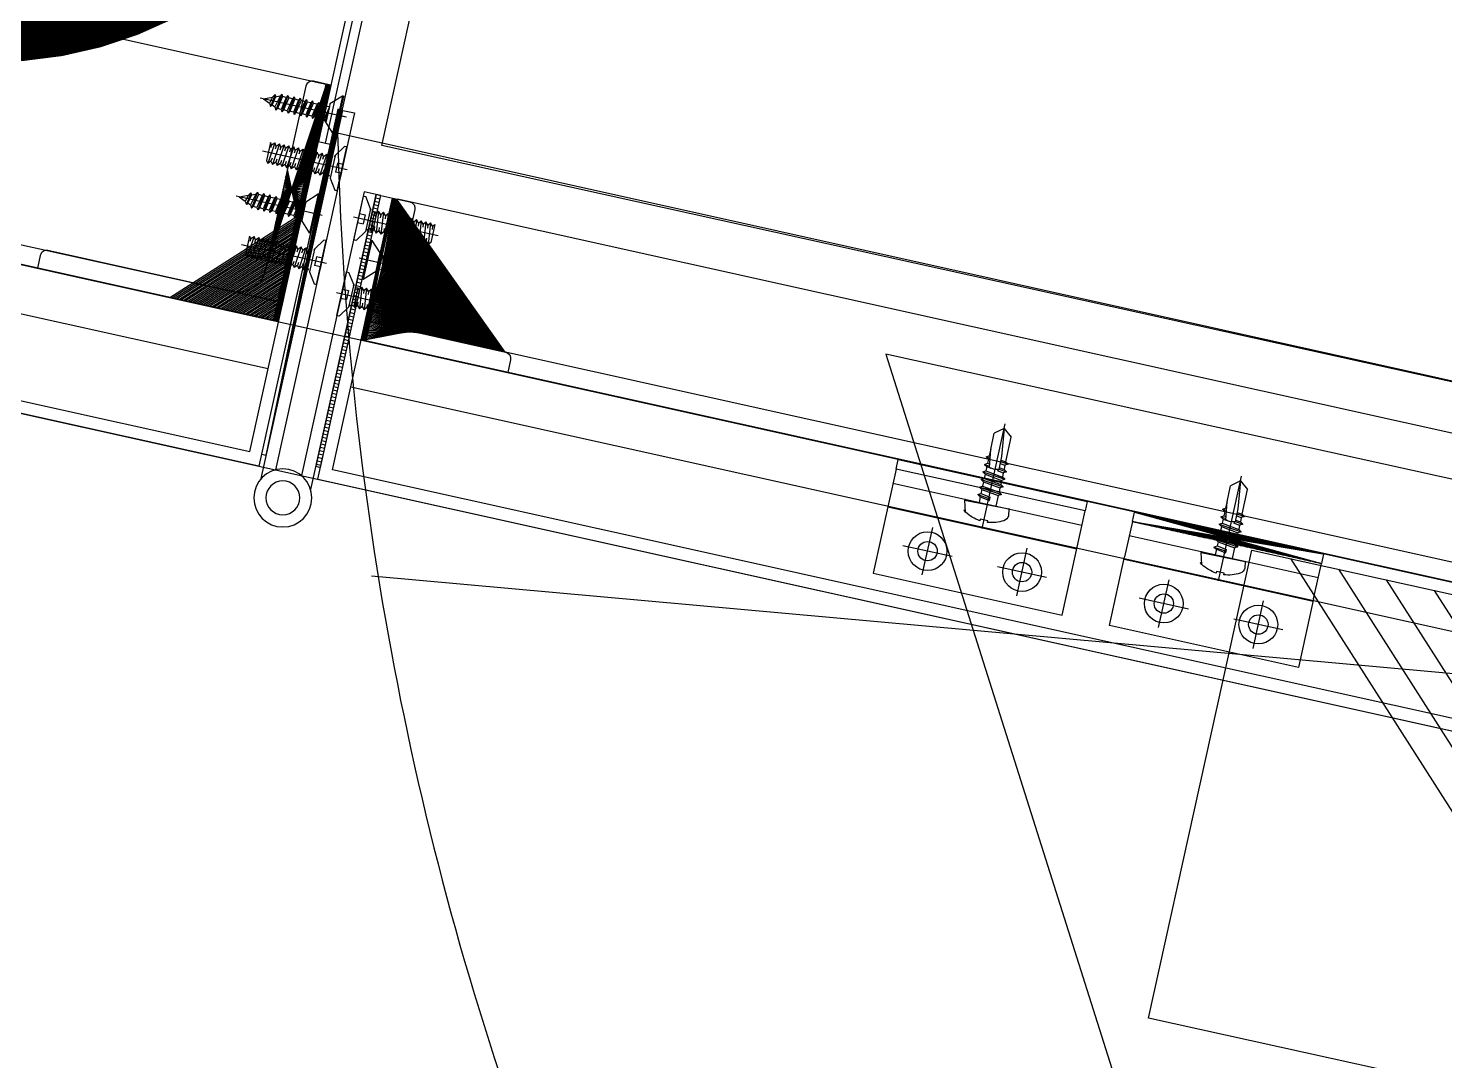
# Model space of a CAD drawing. Header units: inches. Extents: x 0 to 1813292486, y 0 to 3473589894.
# Drawn here: x 600481677.5 to 600481970.1, y 3473213146.9 to 3473213360.1 of the extents above; entities that cross this region are included whole.
import ezdxf
from ezdxf.enums import TextEntityAlignment as Align

# ---------------------------------------------------------------- set-up
doc = ezdxf.new("R2010")
doc.units = ezdxf.units.IN
doc.header["$LTSCALE"] = 1000
doc.header["$MEASUREMENT"] = 0
for name, pattern in [('AX-MALL-WALL-P02-QT$0$CENTER', [2, 1.25, -0.25, 0.25, -0.25]), ('AX-MALL-WALL-P02-QT$0$DASHED', [0.75, 0.5, -0.25]), ('AX-MALL-WALL-P02-QT$0$HIDDEN', [0.375, 0.25, -0.125]), ('AX-MALL-WALL-P02-QT$0$HIDDENX2', [0.75, 0.5, -0.25])]:
    doc.linetypes.add(name, pattern=pattern)
for name, color, linetype in [('A-Anno-Note', 241, 'Continuous'), ('AX-MALL-P02-200$0$A-Anno-Note', 241, 'Continuous'), ('AX-MALL-WALL-P02$0$A-Anno-Note', 241, 'Continuous'), ('AX-MALL-WALL-P02-QT$0$@F08_Hardware', 13, 'Continuous'), ('AX-MALL-WALL-P02-QT$0$A-Anno-Note', 241, 'Continuous'), ('AX-MALL-WALL-P02-QT$0$A-Detl-Fine', 152, 'Continuous'), ('AX-MALL-WALL-P02-QT$0$A-Detl-Patt', 8, 'Continuous'), ('AX-MALL-WALL-P02-QT$0$A-Detl-Thin', 131, 'Continuous'), ('AX-MALL-WALL-P02-QT$0$AX-14#-WALL-XT-100$0$A-Detl-Fine', 152, 'Continuous'), ('AX-MALL-WALL-P02-QT$0$C18', 4, 'AX-MALL-WALL-P02-QT$0$CENTER'), ('AX-MALL-WALL-P02-QT$0$DASH', 8, 'AX-MALL-WALL-P02-QT$0$DASHED'), ('AX-MALL-WALL-P02-QT$0$F23_Wall', 2, 'Continuous'), ('AX-MALL-WALL-P02-QT$0$GC', 2, 'Continuous'), ('AX-MALL-WALL-P02-QT$0$L18', 6, 'Continuous'), ('AX-MALL-WALL-P02-QT$0$M-Thin', 131, 'Continuous'), ('AX-MALL-WALL-P02-QT$0$PJ', 96, 'Continuous'), ('AX-MALL-WALL-P02-QT$0$STSF', 2, 'Continuous'), ('AX-MALL-WALL-P02-QT$0$tc', 4, 'Continuous'), ('AX-MALL-WALL-P02-QT$0$WZ', 2, 'Continuous'), ('AX-MALL-WALL-P02-QT$0$XC', 3, 'Continuous'), ('AX-MALL-WALL-P02-QT$0$XX', 6, 'AX-MALL-WALL-P02-QT$0$HIDDEN'), ('AX-MALL-WALL-P02-QT$0$zx', 1, 'AX-MALL-WALL-P02-QT$0$CENTER'), ('AX-MALL-WALL-P02-QT$0$尺寸标注', 8, 'Continuous'), ('PX-MALL-P02-LG$0$P-Exsh', 31, 'Continuous'), ('PX-MALL-P02-LG$0$P-Hydt-Boxx', 221, 'Continuous'), ('PX-MALL-P02-LG$0$P-Hydt-Pipe', 221, 'Continuous'), ('PX-MALL-P02-LG$0$P-Pipe-Risr', 7, 'Continuous'), ('PX-MALL-P02-LG$0$P-Pipe-Risr-Arch', 6, 'Continuous'), ('PX-MALL-P02-LG$0$P-Pipe-Risr-W100', 6, 'Continuous'), ('PX-MALL-P02-LG$0$P-Pipe-Risr-W50', 6, 'Continuous')]:
    doc.layers.add(name, color=color, linetype=linetype)
doc.styles.add('PX-MALL-P02-LG$0$jzfz', font='gbenor.shx', dxfattribs={"bigfont": 'gbcbig.shx'})

# ---------------------------------------------------------------- blocks, each defined once
blk = doc.blocks.new('AX-MALL-WALL-P02-QT$0$tj')
at = {"layer": 'AX-MALL-WALL-P02-QT$0$A-Detl-Patt'}
h = blk.add_hatch(dxfattribs=at)
h.set_pattern_fill('STEEL', color=256, scale=100.0000000000001, angle=50.43183869082386)
h.set_pattern_definition([(75.00000000004839, (-14278.19445574284, 156289.8254051208), (-153.3407249234246, 41.08752340989569), []), (75.00000000004839, (-14317.88195610046, 156358.5661673546), (-153.3407249234246, 41.08752340989569), [])])
edge = h.paths.add_edge_path()
edge.add_line((88101.273016572, 47666.64152574539), (87883.93542659283, 47459.84604215622))
edge.add_line((87883.93542659283, 47459.84604215622), (91571.54751467705, 43584.64122533798))
edge.add_arc((262949.389629302, 558937.705083496), 543101.4133620498, 251.6057364187558, 260.0288666978238)
edge.add_arc((172180.8466627672, -2862.146247219684), 27099.9982179492, 64.7128659603706, 96.9316049602786, ccw=False)
edge.add_arc((262948.9730309481, 558936.3205539446), 543099.9677998082, 261.6155114784545, 271.7251478115656)
edge.add_line((279298.9759148359, 16082.51663446426), (279298.9759315252, 16382.65274763107))
edge.add_arc((262948.9742454757, 558936.3204835369), 542799.9676941936, 261.62020364125146, 271.7261014454634, ccw=False)
edge.add_arc((172180.8456921196, -2862.14609140989), 27400.00151046549, 64.80631838577902, 96.83815911678944)
edge.add_arc((262949.394896181, 558937.7037490648), 542801.4137571028, 251.6136389015772, 260.02417327084333, ccw=False)
edge.add_line((91737.26096642017, 43845.69257831573), (88101.273016572, 47666.64152574539))
blk.add_lwpolyline([(88103.03003954887, 47737.33037519455), (87813.24658572674, 47461.60306501389), (91543.92713344097, 43541.13421487808, 0.03677856867194786), (168908.9495433569, 23989.2463850975, -0.1416543586965341), (183742.0972260237, 21592.70785188675, 0.04416604653312874), (279348.9759123325, 16034.00206041336), (279348.9759345055, 16434.18465709686, -0.04414427716130016), (183859.0483468771, 21979.79425859451, 0.1405450684183163), (168919.8474783897, 24393.46752309799, -0.03670519880877311), (91764.87840116024, 43889.20268630981), (88103.03007543087, 47737.33033752441)], format="xyb", dxfattribs=at)
blk.add_lwpolyline([(88101.273016572, 47666.64152574539), (87883.93542659283, 47459.84604215622), (91571.54751467705, 43584.64122533798, 0.0367693963449814), (168910.2986617088, 24039.77597379684, -0.1415142461245126), (183756.7420067787, 21641.08926153183, 0.04414024362697595), (279298.9759148359, 16082.51663446426), (279298.9759315252, 16382.65274763107, -0.04412389944666065), (183844.4648458958, 21931.40288829803, 0.1406825130026793), (168918.4574091434, 24342.94360637665, -0.03671436212623864), (91737.26096642017, 43845.69257831573)], format="xyb", close=True, dxfattribs=at)
blk = doc.blocks.new('AX-MALL-WALL-P02-QT$0$jjzx2')
at = {"layer": 'AX-MALL-WALL-P02-QT$0$A-Detl-Fine'}
for points in [[(159705.950181365, -124410.170173645), (159651.5422418118, -124654.177752018), (160823.2864322662, -124914.0831432343), (160877.1521492004, -124669.9552927017)], [(159735.2311092615, -124416.6991295815), (159687.3593827486, -124631.3932385445), (160800.4621464014, -124878.2913341522), (160847.8567893505, -124663.4914031029)]]:
    blk.add_lwpolyline(points, dxfattribs=at)
blk = doc.blocks.new('AX-MALL-WALL-P02-QT$0$A$C002B55B7')
at = {"ltscale": 10}
h = blk.add_hatch(dxfattribs=at)
h.set_pattern_fill('ANSI32', color=1, scale=0.5, angle=1.272221872585407e-14)
h.set_pattern_definition([(44.99999999999999, (-15411800.43767611, -8863147.226349242), (-1.683798022700467, 1.683798022700466), []), (44.99999999999999, (-15411799.31514361, -8863147.226349242), (-1.683798022700467, 1.683798022700466), [])])
edge = h.paths.add_edge_path()
edge.add_line((0, 0), (0, 50))
edge.add_line((0, 50), (2.666666666045785, 50))
edge.add_arc((2.666666666045785, 48.66666666604578), 1.333333333954215, 0, 90, ccw=False)
edge.add_line((4, 48.66666666604578), (4, 9.5))
edge.add_arc((9.5, 9.5), 5.5, 180, 270)
edge.add_line((9.5, 4), (48.66666666604578, 4))
edge.add_arc((48.66666666604578, 2.666666666045785), 1.333333333954215, 0, 90, ccw=False)
edge.add_line((50, 2.666666666045785), (50, 0))
edge.add_line((50, 0), (0, 0))
at = {"color": 2}
blk.add_lwpolyline([(0, 0), (0, 50), (2.666666666045785, 50, -0.4142135623730951), (4, 48.66666666604578), (4, 9.5, 0.4142135623730951), (9.5, 4), (48.66666666604578, 4, -0.4142135623730951), (50, 2.666666666045785), (50, 0), (0, 0)], format="xyb", dxfattribs=at)
blk = doc.blocks.new('AX-MALL-WALL-P02-QT$0$ld')
at = {"layer": 'AX-MALL-WALL-P02-QT$0$@F08_Hardware'}
for p, q in [((0, 2.400000000001455), (-1.5, 4.625000000007276)), ((-3.086409948303611, 0), (14.87003548886082, 0)), ((-2, 1.625000000007276), (-2, -1.624999999992724)), ((-2, 0.9399999999805004), (-0.7765429112259881, 0.9400000000096043)), ((-0.7765429112259881, 0.9400000000096043), (-0.7765429112259881, -0.9399999999950523)), ((0, 2.400000000001455), (0, -2.399999999986903)), ((0.5, 1.900000000001455), (0.9532639619610563, 1.900000000001455)), ((1.319930628626025, 1.646504776326765), (0.9532639619610563, 1.900000000001455)), ((0.9532639619610563, 1.900000000001455), (0.9532639619610563, -1.899999999986903)), ((0.9532639619610563, 0.4465047763296752), (1.253263961960329, -2.253495223671052)), ((1.319930628626025, 1.646504776326765), (1.753263961960329, 2.246504776328948)), ((1.319930628626025, 1.646504776326765), (1.392152850850835, 0.9965047763289476)), ((2.319930628626025, 1.646504776326765), (1.753263961960329, 2.246504776328948)), ((1.753263961960329, 2.246504776328948), (2.253263961960329, -2.253495223671052)), ((2.319930628626025, 1.646504776326765), (2.753263961960329, 2.246504776328948)), ((2.319930628626025, 1.646504776326765), (2.392152850850835, 0.9965047763289476)), ((3.319930628626025, 1.646504776326765), (2.753263961960329, 2.246504776328948)), ((2.753263961960329, 2.246504776328948), (3.253263961960329, -2.253495223671052)), ((3.319930628626025, 1.646504776326765), (3.753263961960329, 2.246504776328948)), ((3.319930628626025, 1.646504776326765), (3.392152850850835, 0.9965047763289476)), ((4.319930628626025, 1.646504776326765), (3.753263961960329, 2.246504776328948)), ((3.753263961960329, 2.246504776328948), (4.253263961960329, -2.253495223671052)), ((4.319930628626025, 1.646504776326765), (4.753263961960329, 2.246504776328948)), ((4.319930628626025, 1.646504776326765), (4.392152850850835, 0.9965047763289476)), ((5.319930628626025, 1.646504776326765), (4.753263961960329, 2.246504776328948)), ((4.753263961960329, 2.246504776328948), (5.253263961960329, -2.253495223671052)), ((5.319930628626025, 1.646504776326765), (5.753263961960329, 2.246504776328948)), ((5.319930628626025, 1.646504776326765), (5.392152850850835, 0.9965047763289476)), ((6.319930628626025, 1.646504776326765), (5.753263961960329, 2.246504776328948)), ((5.753263961960329, 2.246504776328948), (6.253263961960329, -2.253495223671052)), ((6.319930628626025, 1.646504776326765), (6.753263961960329, 2.246504776328948)), ((6.319930628626025, 1.646504776326765), (6.392152850850835, 0.9965047763289476)), ((7.319930628626025, 1.646504776326765), (6.753263961960329, 2.246504776328948)), ((6.753263961960329, 2.246504776328948), (7.253263961960329, -2.253495223671052)), ((7.319930628626025, 1.646504776326765), (7.753263961960329, 2.246504776328948)), ((7.319930628626025, 1.646504776326765), (7.392152850850835, 0.9965047763289476)), ((8.319930628626025, 1.646504776326765), (7.753263961960329, 2.246504776328948)), ((7.753263961960329, 2.246504776328948), (8.253263961960329, -2.253495223671052)), ((8.319930628626025, 1.646504776326765), (8.753263961960329, 2.246504776328948)), ((8.319930628626025, 1.646504776326765), (8.392152850850835, 0.9965047763289476)), ((9.319930628626025, 1.646504776326765), (8.753263961960329, 2.246504776328948)), ((8.753263961960329, 2.246504776328948), (9.253263961960329, -2.253495223671052)), ((9.319930628626025, 1.646504776326765), (9.753263961960329, 2.246504776328948)), ((9.319930628626025, 1.646504776326765), (9.392152850850835, 0.9965047763289476)), ((10.31993062862603, 1.646504776326765), (9.753263961960329, 2.246504776328948)), ((9.753263961960329, 2.246504776328948), (10.25326396196033, -2.253495223671052)), ((10.31993062862603, 1.646504776326765), (10.75326396196033, 2.246504776328948)), ((10.31993062862603, 1.646504776326765), (10.39215285085083, 0.9965047763289476)), ((11.31993062862603, 1.646504776326765), (10.75326396196033, 2.246504776328948)), ((10.75326396196033, 2.246504776328948), (11.25326396196033, -2.253495223671052)), ((11.31993062862603, 1.646504776326765), (11.75326396196033, 2.246504776328948)), ((11.31993062862603, 1.646504776326765), (11.39215285085083, 0.9965047763289476)), ((12.31993062862603, 1.646504776326765), (11.75326396196033, 2.246504776328948)), ((11.75326396196033, 2.246504776328948), (12.25326396196033, -2.253495223671052)), ((12.31993062862603, 1.646504776326765), (12.75326396196033, 2.246504776328948)), ((12.31993062862603, 1.646504776326765), (12.39215285085083, 0.9965047763289476)), ((13.31993062862603, 1.646504776326765), (12.75326396196033, 2.246504776328948)), ((12.75326396196033, 2.246504776328948), (13.25326396196033, -2.253495223671052)), ((13.31993062862603, 1.646504776326765), (13.65326396196178, 2.108043237865786)), ((13.31993062862603, 1.646504776326765), (13.39215285085083, 0.9965047763289476)), ((13.65326396196178, 2.108043237865786), (13.65326396196178, -1.699649069825682)), ((-2, -0.9399999999950523), (-0.7765429112259881, -0.9399999999950523)), ((0, -2.399999999986903), (-1.5, -4.624999999992724)), ((0.5, -1.899999999986903), (0.9532639619610563, -1.899999999986903)), ((0.9532639619610563, -1.899999999986903), (1.253263961960329, -2.253495223671052)), ((1.686597295294632, -1.653495223672508), (1.253263961960329, -2.253495223671052)), ((1.614375073073461, -1.003495223671052), (1.686597295294632, -1.653495223672508)), ((1.686597295294632, -1.653495223672508), (2.253263961960329, -2.253495223671052)), ((2.686597295294632, -1.653495223672508), (2.253263961960329, -2.253495223671052)), ((2.614375073073461, -1.003495223671052), (2.686597295294632, -1.653495223672508)), ((2.686597295294632, -1.653495223672508), (3.253263961960329, -2.253495223671052)), ((3.686597295294632, -1.653495223672508), (3.253263961960329, -2.253495223671052)), ((3.614375073073461, -1.003495223671052), (3.686597295294632, -1.653495223672508)), ((3.686597295294632, -1.653495223672508), (3.753263961960329, -1.724083458964742)), ((3.753263961960329, -1.724083458964742), (4.253263961960329, -2.253495223671052)), ((4.686597295294632, -1.653495223672508), (4.253263961960329, -2.253495223671052)), ((4.614375073073461, -1.003495223671052), (4.686597295294632, -1.653495223672508)), ((4.686597295294632, -1.653495223672508), (5.253263961960329, -2.253495223671052)), ((5.686597295294632, -1.653495223672508), (5.253263961960329, -2.253495223671052)), ((5.614375073073461, -1.003495223671052), (5.686597295294632, -1.653495223672508)), ((5.686597295294632, -1.653495223672508), (6.253263961960329, -2.253495223671052)), ((6.686597295294632, -1.653495223672508), (6.253263961960329, -2.253495223671052)), ((6.614375073073461, -1.003495223671052), (6.686597295294632, -1.653495223672508)), ((6.686597295294632, -1.653495223672508), (7.253263961960329, -2.253495223671052)), ((7.686597295294632, -1.653495223672508), (7.253263961960329, -2.253495223671052)), ((7.614375073073461, -1.003495223671052), (7.686597295294632, -1.653495223672508)), ((7.686597295294632, -1.653495223672508), (8.253263961960329, -2.253495223671052)), ((8.686597295294632, -1.653495223672508), (8.253263961960329, -2.253495223671052)), ((8.614375073073461, -1.003495223671052), (8.686597295294632, -1.653495223672508)), ((8.686597295294632, -1.653495223672508), (9.253263961960329, -2.253495223671052)), ((9.686597295294632, -1.653495223672508), (9.253263961960329, -2.253495223671052)), ((9.614375073073461, -1.003495223671052), (9.686597295294632, -1.653495223672508)), ((9.686597295294632, -1.653495223672508), (10.25326396196033, -2.253495223671052)), ((10.68659729529463, -1.653495223672508), (10.25326396196033, -2.253495223671052)), ((10.61437507307346, -1.003495223671052), (10.68659729529463, -1.653495223672508)), ((10.68659729529463, -1.653495223672508), (11.25326396196033, -2.253495223671052)), ((11.68659729529463, -1.653495223672508), (11.25326396196033, -2.253495223671052)), ((11.61437507307346, -1.003495223671052), (11.68659729529463, -1.653495223672508)), ((11.68659729529463, -1.653495223672508), (12.25326396196033, -2.253495223671052)), ((12.68659729529463, -1.653495223672508), (12.25326396196033, -2.253495223671052)), ((12.61437507307346, -1.003495223671052), (12.68659729529463, -1.653495223672508)), ((12.68659729529463, -1.653495223672508), (13.25326396196033, -2.253495223671052)), ((13.65326396196178, -1.699649069825682), (13.25326396196033, -2.253495223671052))]:
    blk.add_line(p, q, dxfattribs=at)
blk.add_lwpolyline([(-1.5, -4.624999999992724), (-2, -4.624999999992724), (-2, 4.625000000007276), (-1.5, 4.625000000007276)], dxfattribs=at)
for centre, start, end in [((0.5, 2.400000000001455), 180, 270), ((0.5, -2.399999999986903), 90, 180)]:
    blk.add_arc(centre, 0.5, start, end, dxfattribs=at)
blk = doc.blocks.new('AX-MALL-WALL-P02-QT$0$GB846-85-ST3_5×16-C-H')
at = {"color": 3, "linetype": 'Continuous'}
for p, q in [((-2.350000000000051, 4.09999999999981), (-2.349999999999795, -4.100000000000207)), ((-2.350000000000051, 4.09999999999981), (-2.149999999999977, 4.099999999999795)), ((-2.149999999999977, 4.099999999999795), (-2.149999999999835, -4.100000000000207)), ((-2.149999999999977, 4.099999999999795), (0, 1.94999999999979)), ((0, 1.94999999999979), (0, 1.419999999999789)), ((0.09999999999999432, 1.319999999999794), (0.7950245569608967, 1.319999999999794)), ((1.051945426750365, 1.764999999999915), (0.7950245569608967, 1.319999999999794)), ((1.051945426750365, 1.764999999999915), (1.308866296539833, 1.319999999999794)), ((1.308866296539861, 1.319999999999794), (2.095024556960908, 1.31999999999978)), ((2.351945426750376, 1.764999999999915), (2.095024556960908, 1.319999999999794)), ((2.351945426750376, 1.764999999999915), (2.608866296539844, 1.319999999999794)), ((2.608866296539901, 1.31999999999978), (3.395024556960919, 1.319999999999794)), ((3.651945426750387, 1.764999999999915), (3.395024556960919, 1.319999999999794)), ((3.651945426750387, 1.764999999999915), (3.908866296539856, 1.319999999999794)), ((3.908866296539884, 1.31999999999978), (4.695024556960874, 1.319999999999794)), ((4.951945426750399, 1.764999999999915), (4.695024556960931, 1.319999999999794)), ((4.951945426750399, 1.764999999999915), (5.208866296539867, 1.319999999999794)), ((5.208866296539895, 1.31999999999978), (5.995024556960914, 1.31999999999978)), ((6.25194542675041, 1.764999999999915), (5.995024556960942, 1.319999999999794)), ((6.25194542675041, 1.764999999999915), (6.508866296539878, 1.319999999999794)), ((6.508866296539907, 1.31999999999978), (7.295024556960954, 1.31999999999978)), ((7.551945426750422, 1.764999999999915), (7.295024556960954, 1.319999999999794)), ((7.551945426750422, 1.764999999999915), (7.80886629653989, 1.319999999999794)), ((7.80886629653989, 1.31999999999978), (8.595024556960965, 1.319999999999794)), ((8.851945426750433, 1.764999999999915), (8.595024556960965, 1.319999999999794)), ((8.851945426750433, 1.764999999999915), (9.108866296539901, 1.319999999999794)), ((9.10886629653993, 1.319999999999794), (9.895024556960948, 1.319999999999794)), ((10.15194542675044, 1.764999999999915), (9.895024556960976, 1.319999999999794)), ((10.15194542675044, 1.764999999999915), (10.40886629653991, 1.319999999999794)), ((10.40886629653991, 1.319999999999794), (10.46323809766736, 1.319999999999794)), ((11.28316833731253, 0.9803737745389469), (10.46323809766736, 1.319999999999794)), ((11.50758828104162, 1.369080519309406), (11.28316833731253, 0.9803737745389469)), ((11.50758828104162, 1.369080519309406), (11.87308449909588, 0.7360224996652249)), ((13.65000000000009, -2.557953848736361e-13), (11.87308449909588, 0.7360224996652107)), ((-2.149999999999835, -4.100000000000207), (0.1557106781187656, -1.79428932188155)), ((0.2480545732497035, -1.765000000000214), (0.2264213562374096, -1.765000000000214)), ((0.5049754430391431, -1.320000000000192), (0.2480545732497035, -1.765000000000214)), ((0.5049754430391147, -1.320000000000164), (1.291133703460275, -1.320000000000164)), ((1.291133703460304, -1.320000000000192), (1.548054573249715, -1.765000000000214)), ((1.804975443039154, -1.320000000000192), (1.548054573249715, -1.765000000000214)), ((1.804975443039154, -1.320000000000178), (2.591133703460315, -1.320000000000192)), ((2.591133703460315, -1.320000000000192), (2.848054573249726, -1.765000000000214)), ((3.104975443039166, -1.320000000000192), (2.848054573249726, -1.765000000000214)), ((3.104975443039137, -1.320000000000164), (3.891133703460326, -1.320000000000178)), ((3.891133703460326, -1.320000000000192), (4.148054573249738, -1.765000000000214)), ((4.404975443039177, -1.320000000000192), (4.148054573249738, -1.765000000000214)), ((4.404975443039149, -1.320000000000178), (5.191133703460338, -1.320000000000192)), ((5.191133703460338, -1.320000000000192), (5.448054573249749, -1.765000000000214)), ((5.704975443039189, -1.320000000000192), (5.448054573249749, -1.765000000000214)), ((5.704975443039189, -1.320000000000192), (6.491133703460349, -1.320000000000192)), ((6.491133703460349, -1.320000000000192), (6.74805457324976, -1.765000000000214)), ((7.0049754430392, -1.320000000000192), (6.74805457324976, -1.765000000000214)), ((7.004975443039172, -1.320000000000178), (7.79113370346036, -1.320000000000178)), ((7.79113370346036, -1.320000000000192), (8.048054573249772, -1.765000000000214)), ((8.304975443039211, -1.320000000000192), (8.048054573249772, -1.765000000000214)), ((8.304975443039211, -1.320000000000178), (9.091133703460372, -1.320000000000178)), ((9.091133703460372, -1.320000000000192), (9.348054573249783, -1.765000000000214)), ((9.604975443039223, -1.320000000000192), (9.348054573249783, -1.765000000000214)), ((9.604975443039223, -1.320000000000178), (10.40759906498641, -1.320000000000235)), ((10.40759906498641, -1.320000000000235), (10.64275694121662, -1.727305389430967)), ((11.00825315927105, -1.094247369786629), (10.64275694121662, -1.727305389430967)), ((11.64682206621967, -0.8297434680187052), (11.00825315927105, -1.094247369786629)), ((11.64682206621967, -0.8297434680187052), (11.87124200994879, -1.218450212789207)), ((12.23673822800311, -0.5853921931448838), (11.87124200994879, -1.218450212789207)), ((13.65000000000009, -1.989519660128281e-13), (12.23673822800311, -0.585392193144898)), ((-2.349999999999795, -4.100000000000207), (-2.149999999999835, -4.100000000000207))]:
    blk.add_line(p, q, dxfattribs=at)
at = {"color": 6, "linetype": 'Continuous'}
for p, q in [((0, 1.419999999999789), (0, -1.95000000000033)), ((2.842170943040401e-14, 1.367181195972819), (0.5049754430391431, -1.320000000000192)), ((0.7950245569608967, 1.319999999999794), (1.291133703460304, -1.320000000000192)), ((1.051945426750422, 1.764999999999816), (1.548054573249715, -1.7650000000002)), ((1.308866296539833, 1.319999999999794), (1.804975443039154, -1.320000000000192)), ((2.095024556960908, 1.319999999999794), (2.591133703460315, -1.320000000000192)), ((2.351945426750433, 1.764999999999816), (2.848054573249726, -1.7650000000002)), ((2.608866296539844, 1.319999999999794), (3.104975443039166, -1.320000000000192)), ((3.395024556960919, 1.319999999999794), (3.891133703460326, -1.320000000000192)), ((3.651945426750444, 1.764999999999816), (4.148054573249738, -1.7650000000002)), ((3.908866296539856, 1.319999999999794), (4.404975443039177, -1.320000000000192)), ((4.695024556960931, 1.319999999999794), (5.191133703460338, -1.320000000000192)), ((4.951945426750456, 1.764999999999816), (5.448054573249749, -1.7650000000002)), ((5.208866296539867, 1.319999999999794), (5.704975443039189, -1.320000000000192)), ((5.995024556960942, 1.319999999999794), (6.491133703460349, -1.320000000000192)), ((6.251945426750467, 1.764999999999816), (6.74805457324976, -1.7650000000002)), ((6.508866296539878, 1.319999999999794), (7.0049754430392, -1.320000000000192)), ((7.295024556960954, 1.319999999999794), (7.79113370346036, -1.320000000000192)), ((7.551945426750478, 1.764999999999816), (8.048054573249772, -1.7650000000002)), ((7.80886629653989, 1.319999999999794), (8.304975443039211, -1.320000000000192)), ((8.595024556960965, 1.319999999999794), (9.091133703460372, -1.320000000000192)), ((8.85194542675049, 1.764999999999816), (9.348054573249783, -1.7650000000002)), ((9.108866296539901, 1.319999999999794), (9.604975443039223, -1.320000000000192)), ((9.895024556960976, 1.319999999999794), (10.40759906498641, -1.320000000000235)), ((10.1519454267505, 1.764999999999816), (10.64275694121662, -1.727305389430967)), ((10.40886629653991, 1.319999999999794), (11.00825315927105, -1.094247369786629)), ((11.28316833731253, 0.9803737745389469), (11.64682206621967, -0.8297434680187052)), ((11.50758828104162, 1.369080519309406), (11.87124200994879, -1.218450212789207)), ((11.87308449909588, 0.7360224996651965), (12.23673822800311, -0.5853921931448838)), ((5.684341886080801e-14, -3.979039320256561e-13), (0.2480545732497035, -1.7650000000002))]:
    blk.add_line(p, q, dxfattribs=at)
at = {"color": 1, "linetype": 'AX-MALL-WALL-P02-QT$0$CENTER', "ltscale": 2.357947691000002}
for p, q in [((-3.92423110522725, -1.84741111297626e-13), (2.842170943040401e-14, -1.989519660128281e-13)), ((-3.490566122965134, -1.989519660128281e-13), (14.33188799097064, -1.989519660128281e-13))]:
    blk.add_line(p, q, dxfattribs=at)
at = {"color": 3, "linetype": 'Continuous'}
for centre, start, end in [((0.09999999999999432, 1.419999999999789), 180.0000000000024, 270), ((0.2264213562374096, -1.865000000000208), 90, 135.0000000000006)]:
    blk.add_arc(centre, 0.1, start, end, dxfattribs=at)
blk = doc.blocks.new('*U198')
at = {"layer": 'AX-MALL-WALL-P02-QT$0$C18', "color": 1, "ltscale": 2}
blk.add_line((0, 5.142561988594025), (0, -17.03404386090006), dxfattribs=at)
at = {"layer": 'AX-MALL-WALL-P02-QT$0$L18', "color": 4}
for p, q in [((-1.790000000000873, -1.147816335795142), (-1.790000000000873, 0)), ((1.790000000000873, -2.247816335793686), (1.790000000000873, 0)), ((-2.399999999999636, -1.5), (-1.790000000000873, -1.147816335795142)), ((-2.399999999999636, -1.5), (0.2342809638412291, -1.225595732932561)), ((-2.399999999999636, -1.5), (-1.790000000000873, -1.852183664204858)), ((-2.399999999999636, -3.100000000000364), (2.399999999999636, -2.600000000000364)), ((-2.399999999999636, -3.100000000000364), (-1.790000000000873, -2.747816335793686)), ((-1.790000000000873, -1.147816335795142), (0.2342809638412291, -0.8650955307894037)), ((-1.790000000000873, -1.852183664204858), (0.2342809638412291, -1.56946285919912)), ((-1.790000000000873, -2.747816335793686), (-1.790000000000873, -1.852183664204858)), ((-1.790000000000873, -2.747816335793686), (1.790000000000873, -2.247816335793686)), ((0.2342809638412291, -0.8650955307894037), (0.2342809638412291, -1.56946285919912)), ((2.399999999999636, -2.600000000000364), (1.790000000000873, -2.247816335793686)), ((2.399999999999636, -2.600000000000364), (1.790000000000873, -2.952183664205222)), ((-2.399999999999636, -3.100000000000364), (-1.790000000000873, -3.452183664205222)), ((-2.399999999999636, -4.700000000000728), (2.399999999999636, -4.200000000000728)), ((-2.399999999999636, -4.700000000000728), (-1.790000000000873, -4.34781633579405)), ((-2.399999999999636, -4.700000000000728), (-1.790000000000873, -5.052183664205586)), ((-2.399999999999636, -6.299999999999272), (2.399999999999636, -5.799999999999272)), ((-1.790000000000873, -3.452183664205222), (1.790000000000873, -2.952183664205222)), ((-1.790000000000873, -4.34781633579405), (-1.790000000000873, -3.452183664205222)), ((-1.790000000000873, -4.34781633579405), (1.790000000000873, -3.84781633579405)), ((-1.790000000000873, -5.052183664205586), (1.790000000000873, -4.552183664205586)), ((-1.790000000000873, -5.947816335794414), (-1.790000000000873, -5.052183664205586)), ((-1.790000000000873, -5.947816335794414), (1.790000000000873, -5.447816335794414)), ((1.790000000000873, -3.84781633579405), (1.790000000000873, -2.952183664205222)), ((2.399999999999636, -4.200000000000728), (1.790000000000873, -3.84781633579405)), ((2.399999999999636, -4.200000000000728), (1.790000000000873, -4.552183664205586)), ((1.790000000000873, -5.447816335794414), (1.790000000000873, -4.552183664205586)), ((2.399999999999636, -5.799999999999272), (1.790000000000873, -5.447816335794414)), ((2.399999999999636, -5.799999999999272), (1.790000000000873, -6.15218366420595)), ((-2.399999999999636, -6.299999999999272), (-1.790000000000873, -5.947816335794414)), ((-2.399999999999636, -6.299999999999272), (-1.790000000000873, -6.65218366420595)), ((-2.399999999999636, -7.899999999999636), (-1.790000000000873, -7.547816335794778)), ((-2.399999999999636, -7.899999999999636), (-1.273355612604064, -7.78264120964559)), ((-2.399999999999636, -7.899999999999636), (-1.790000000000873, -8.252183664206314)), ((-1.790000000000873, -6.65218366420595), (1.790000000000873, -6.15218366420595)), ((-1.790000000000873, -7.547816335794778), (-1.790000000000873, -6.65218366420595)), ((-1.790000000000873, -7.547816335794778), (-0.9175382126813929, -7.425964130861757)), ((-1.790000000000873, -8.252183664206314), (-1.334698446698894, -8.188594061788535)), ((-1.790000000000873, -9.147816335795142), (-1.790000000000873, -8.252183664206314)), ((0.4333070988686814, -7.237298584555901), (1.790000000000873, -7.047816335794778)), ((0.7141825614198751, -7.575605983185596), (2.399999999999636, -7.399999999999636)), ((0.7141825614198751, -7.90243749641013), (1.790000000000873, -7.752183664206314)), ((0.7141825614198751, -8.798070167998958), (1.790000000000873, -8.647816335795142)), ((1.790000000000873, -7.047816335794778), (1.790000000000873, -6.15218366420595)), ((2.399999999999636, -7.399999999999636), (1.790000000000873, -7.047816335794778)), ((2.399999999999636, -7.399999999999636), (1.790000000000873, -7.752183664206314)), ((1.790000000000873, -8.647816335795142), (1.790000000000873, -7.752183664206314)), ((2.399999999999636, -9), (1.790000000000873, -8.647816335795142)), ((-2.399999999999636, -9.5), (-1.790000000000873, -9.147816335795142)), ((-2.399999999999636, -9.5), (-1.518995326587174, -9.408228679852982)), ((-2.399999999999636, -9.5), (-1.790000000000873, -9.852183664204858)), ((-1.790000000000873, -9.147816335795142), (-1.472953762578982, -9.103536135036848)), ((-1.790000000000873, -9.852183664204858), (-1.581684194792615, -9.823089278002954)), ((-1.790000000000873, -11.20167565273914), (-1.790000000000873, -9.852183664204858)), ((-1.790000000000873, -11.20167565273914), (-1.790000000000873, -14.60000000000036)), ((0.7141825614198751, -9.17560598318596), (2.399999999999636, -9)), ((0.7141825614198751, -9.502437496410494), (1.790000000000873, -9.352183664204858)), ((2.399999999999636, -9), (1.790000000000873, -9.352183664204858)), ((1.790000000000873, -9.352183664204858), (1.790000000000873, -14.60000000000036)), ((0, -16), (-1.790000000000873, -14.60000000000036)), ((0, -16), (1.790000000000873, -14.60000000000036))]:
    blk.add_line(p, q, dxfattribs=at)
blk.add_lwpolyline([(4.549999999999272, 0, 0.414213562373095), (4.75, 0.2000000000007276), (4.75, 1.39147638815848, 0.2654033233867933), (4.06568705400241, 2.589861303315047, 0.108659312189883), (0.7999999999992724, 3.659899496853541), (0.7999999999992724, 3.315608971053734), (-0.7999999999992724, 3.315608971053734), (-0.7999999999992724, 3.659899496853541, 0.1086593121898847), (-4.06568705400241, 2.589861303315047, 0.2654033233867933), (-4.75, 1.39147638815848), (-4.75, 0.2000000000007276, 0.414213562373095), (-4.549999999999272, 0)], format="xyb", close=True, dxfattribs=at)
blk.add_lwpolyline([(0, -16), (0.7141825614198751, -10.25704931750261), (0.7141825614198751, -7.536688384094305, 0.4176573264866609), (0.4106596181591158, -7.236709070022698, 0.08336651052848376), (-1.234698998669046, -7.526820576113096), (-1.790000000000873, -11.20167565273914)], format="xyb", dxfattribs=at)
blk = doc.blocks.new('AX-MALL-WALL-P02-QT$0$盘头自钻自攻钉ST4-8')
at = {"layer": 'AX-MALL-WALL-P02-QT$0$尺寸标注'}
blk.add_blockref('*U198', (0, 0), dxfattribs=at)
blk = doc.blocks.new('AX-MALL-WALL-P02-QT$0$A$C61293B14')
at = {"layer": 'AX-MALL-WALL-P02-QT$0$tc'}
for radius in [4, 2]:
    blk.add_circle((0, 0), radius, dxfattribs=at)
at = {"layer": 'AX-MALL-WALL-P02-QT$0$zx'}
for p, q in [((0, 5.036975615854317), (0, -5.036975615847041)), ((-5.199824257346336, 0), (5.199824257317232, 0))]:
    blk.add_line(p, q, dxfattribs=at)
blk = doc.blocks.new('AX-MALL-WALL-P02-QT$0$A$C41DD6A87')
at = {"layer": 'AX-MALL-WALL-P02-QT$0$tc'}
h = blk.add_hatch(dxfattribs=at)
h.set_pattern_fill('ANSI31', color=256, scale=0.5, angle=-90.00000000000001, style=0)
h.set_pattern_definition([(225.0000000000001, (28362.68611018802, -179426.704915055), (-1.122532015133644, 1.122532015133644), [])])
h.paths.add_polyline_path([(40, 20), (0, 20), (0, 22), (40, 22)])
at = {"layer": 'AX-MALL-WALL-P02-QT$0$PJ'}
for points in [[(40, 20), (0, 20), (0, 22), (40, 22)], [(40, 20), (0, 20), (0, -2.00031700823456), (40, -2.00031700823456)]]:
    blk.add_lwpolyline(points, close=True, dxfattribs=at)
at = {"layer": 'AX-MALL-WALL-P02-QT$0$XX'}
for p, q in [((0, 17), (40, 17)), ((0, 11.99968299176544), (40, 11.99968299176544))]:
    blk.add_line(p, q, dxfattribs=at)
at = {"layer": 'AX-MALL-WALL-P02-QT$0$tc', "rotation": 180}
for p in [(10.00773325189948, 4.856510433368385), (30.00773325189948, 4.856510433368385)]:
    blk.add_blockref('AX-MALL-WALL-P02-QT$0$A$C61293B14', p, dxfattribs=at)
at = {"layer": 'AX-MALL-WALL-P02-QT$0$WZ', "extrusion": (1.112429078900672e-34, 1.017801628166565e-23, -1), "zscale": -1, "rotation": 180}
blk.add_blockref('AX-MALL-WALL-P02-QT$0$盘头自钻自攻钉ST4-8', (-20, 17), dxfattribs=at)
blk = doc.blocks.new('AX-MALL-WALL-P02-QT$0$A$C715D18B8')
at = {"layer": 'AX-MALL-WALL-P02-QT$0$tc'}
h = blk.add_hatch(dxfattribs=at)
h.set_pattern_fill('ANSI31', color=256, scale=0.5, angle=-180, style=0)
h.set_pattern_definition([(225, (28362.68611018802, -179426.704915055), (-1.122532015133644, 1.122532015133644), [])])
h.paths.add_polyline_path([(40, 20), (0, 20), (0, 22), (40, 22)])
at = {"layer": 'AX-MALL-WALL-P02-QT$0$PJ'}
blk.add_line((0, 17), (40, 17), dxfattribs=at)
blk.add_lwpolyline([(40, 20), (0, 20), (0, 22), (40, 22)], close=True, dxfattribs=at)
blk.add_lwpolyline([(40, 12.49968299269676), (40, 20), (0, 20), (0, 12.49968299269676)], dxfattribs=at)
at = {"layer": 'AX-MALL-WALL-P02-QT$0$XX'}
blk.add_line((0, 11.99968299269676), (40, 11.99968299269676), dxfattribs=at)
blk.add_lwpolyline([(40, 12.49968299269676), (40, -2.000317007303238), (0, -2.000317007303238), (0, 12.49968299269676)], dxfattribs=at)
at = {"layer": 'AX-MALL-WALL-P02-QT$0$tc', "rotation": 180}
for p in [(10.00773325189948, 4.856510434299707), (30.00773325189948, 4.856510434299707)]:
    blk.add_blockref('AX-MALL-WALL-P02-QT$0$A$C61293B14', p, dxfattribs=at)
at = {"layer": 'AX-MALL-WALL-P02-QT$0$WZ', "extrusion": (1.112470375349305e-34, 1.017801628166565e-23, -1), "zscale": -1, "rotation": 180}
blk.add_blockref('AX-MALL-WALL-P02-QT$0$盘头自钻自攻钉ST4-8', (-20, 17), dxfattribs=at)
blk = doc.blocks.new('AX-MALL-WALL-P02-QT$0$A$C4D6066B9')
at = {"rotation": 180}
for name, p in [('AX-MALL-WALL-P02-QT$0$A$C715D18B8', (0, 22)), ('AX-MALL-WALL-P02-QT$0$A$C41DD6A87', (50, 22))]:
    blk.add_blockref(name, p, dxfattribs=at)
blk = doc.blocks.new('AX-MALL-WALL-P02-QT$0$1300XF')
at = {"ltscale": 10}
h = blk.add_hatch(dxfattribs=at)
h.set_pattern_fill('ANSI32', color=1, scale=0.5, angle=0.00822938561474375)
h.set_pattern_definition([(45.00822938561474, (-14800619.95787651, -9006674.25983179), (-1.684039849030149, 1.683556161634803), []), (45.00822938561474, (-14800618.83534402, -9006674.259670561), (-1.684039849030149, 1.683556161634803), [])])
edge = h.paths.add_edge_path()
edge.add_line((927.608148522675, -464.7940306160017), (935.0587640907615, -435.7339492756873))
edge.add_line((935.0587640907615, -435.7339492756873), (932.4756457525655, -435.0716723482474))
edge.add_arc((932.1445072739734, -436.3632315229042), 1.333333339283384, 75.6198766673752, 165.6198766673752)
edge.add_line((930.8529480993166, -436.0320930443122), (925.8444787506596, -455.5669255033135))
edge.add_arc((921.4854665529565, -454.4493331667036), 4.499999996730435, 255.619876967574, 345.61987696757404, ccw=False)
edge.add_line((920.3678742163465, -458.8083453644067), (900.8330417609541, -453.799876026751))
edge.add_arc((900.5019032880082, -455.0914351883112), 1.333333325194747, 75.61987676262761, 165.6198767626276)
edge.add_line((899.210344126448, -454.7602967153653), (898.548067178519, -457.3434150535031))
edge.add_line((898.548067178519, -457.3434150535031), (927.608148522675, -464.7940306160017))
at = {"layer": 'AX-MALL-WALL-P02-QT$0$M-Thin', "linetype": 'Continuous'}
h = blk.add_hatch(dxfattribs=at)
h.set_pattern_fill('ANSI37', color=8, angle=270, style=0)
h.set_pattern_definition([(314.9999999999999, (-27469781.80739798, 46087469.09963483), (2.245064030267289, 2.245064030267288), []), (45, (-27469781.80739798, 46087469.09963483), (-2.245064030267288, 2.245064030267289), [])])
h.paths.add_polyline_path([(946.4978983532637, -469.6342116054147), (945.5291933155968, -469.3859968818724), (957.9399292897433, -420.9507449306548), (958.9086343328818, -421.1989596411586)])
h = blk.add_hatch(dxfattribs=at)
h.set_pattern_fill('ANSI37', color=8, angle=270, style=0)
h.set_pattern_definition([(314.9999999999999, (-27469772.11051247, 46087510.2456787), (2.245064030267289, 2.245064030267288), []), (45, (-27469772.11051247, 46087510.2456787), (-2.245064030267288, 2.245064030267289), [])])
h.paths.add_polyline_path([(936.2815259303898, -495.4048486705869), (935.3128208852722, -495.1566339432611), (953.4215885325684, -424.4837322700769), (954.3902935758815, -424.7319470010698)])
h = blk.add_hatch(dxfattribs=at)
h.set_pattern_fill('ANSI37', color=8, angle=270, style=0)
h.set_pattern_definition([(314.9999999999999, (-27570213.74020114, 46243201.21663786), (2.245064030267289, 2.245064030267288), []), (45, (-27570213.74020114, 46243201.21663786), (-2.245064030267288, 2.245064030267289), [])])
h.paths.add_polyline_path([(927.6081500835717, -464.7940245735808), (928.5768551193178, -465.0422392915934), (936.0203368197544, -435.9810661896481), (935.051631776616, -435.7328514847904)])
h = blk.add_hatch(dxfattribs=at)
h.set_pattern_fill('ANSI37', color=8, angle=270, style=0)
h.set_pattern_definition([(314.9999999999999, (-27570215.54331563, 46243242.36268171), (2.245064030267289, 2.245064030267288), []), (45, (-27570215.54331563, 46243242.36268171), (-2.245064030267288, 2.245064030267289), [])])
h.paths.add_polyline_path([(925.1414179670974, -492.5503793973476), (924.1727129332721, -492.3021646682173), (938.442606769444, -436.6022520288243), (939.4113118089736, -436.8504667579546)])
at = {"color": 2, "ltscale": 10}
blk.add_line((961.1505873241113, -421.7734232005314), (957.9399292897433, -420.9507449306548), dxfattribs=at)
at = {"color": 4, "ltscale": 10}
blk.add_lwpolyline([(952.2166069821105, -429.1864013746381, -0.08331468260540871), (817.0773010216653, -604.1000171712949), (274.1162508055568, -255.7887004967779), (952.2949094976648, -429.2064241860062), (996.8880384489894, -254.8176262397319), (318.7093797512352, -81.39990255609155), (274.1162508055568, -255.7887004967779)], format="xyb", dxfattribs=at)
at = {"color": 3, "ltscale": 10}
blk.add_lwpolyline([(923.5521761383861, -494.7239272817387), (267.2534666656866, -326.5625127814128), (282.1684462223202, -268.3424600809813), (284.590208824724, -268.9629968851223)], dxfattribs=at)
at = {"color": 8, "linetype": 'AX-MALL-WALL-P02-QT$0$HIDDENX2', "ltscale": 15}
blk.add_lwpolyline([(279.0832347776741, -294.4952929709107), (928.6010089553893, -460.9192044194788)], dxfattribs=at)
at = {"color": 2, "ltscale": 10}
blk.add_lwpolyline([(934.0866869147867, -499.9418543819338), (953.4215885325684, -424.4837322700769), (950.9998259339482, -423.8631954770535), (932.2675759475096, -496.9693552757963)], dxfattribs=at)
at = {"layer": 'AX-MALL-WALL-P02-QT$0$A-Anno-Note', "color": 3}
for points in [[(284.590208824724, -268.9629968851223), (270.2957660797401, -324.7612869851291), (921.7509503363981, -491.6816278770566)], [(274.6395236738026, -307.8089487962425), (926.0947079192265, -474.7292896881117)], [(921.7509503363981, -491.6816278770566), (936.0311015433981, -435.9839002731605)], [(923.5521761383861, -494.7239272817387), (938.4426691922708, -436.6020085550263), (936.0209066029638, -435.9814717713743)]]:
    blk.add_lwpolyline(points, dxfattribs=at)
at = {"layer": 'AX-MALL-WALL-P02-QT$0$A-Anno-Note', "color": 2}
for points in [[(285.5340348462923, -269.3082487191423), (935.0518090166152, -435.732160186395)], [(278.0903759002686, -298.3701131269336), (928.5768551193178, -465.0422392915934)], [(278.0903759002686, -298.3701131269336), (928.5768551193178, -465.0422392915934)], [(946.4978983532637, -469.6342116054147), (962.965884052217, -473.8538618534803)]]:
    blk.add_lwpolyline(points, dxfattribs=at)
blk.add_lwpolyline([(927.608148522675, -464.7940306160017), (935.0587640907615, -435.7339492756873), (932.4756457525655, -435.0716723482474, 0.4142135623730951), (930.8529480993166, -436.0320930443122), (925.8444787506596, -455.5669255033135, -0.4142135623730951), (920.3678742163465, -458.8083453644067), (900.8330417609541, -453.799876026751, 0.4142135623730951), (899.210344126448, -454.7602967153653), (898.548067178519, -457.3434150535031), (927.608148522675, -464.7940306160017)], format="xyb", dxfattribs=at)
at = {"layer": 'AX-MALL-WALL-P02-QT$0$A-Anno-Note', "color": 6}
blk.add_lwpolyline([(947.4907572306693, -465.7593914549798), (963.9587429277599, -469.9790416955948)], dxfattribs=at)
at = {"layer": 'AX-MALL-WALL-P02-QT$0$AX-14#-WALL-XT-100$0$A-Detl-Fine', "color": 2}
blk.add_lwpolyline([(928.5768551211222, -465.0422392934561), (936.0272754784673, -435.9829193092883)], dxfattribs=at)
at = {"layer": 'AX-MALL-WALL-P02-QT$0$DASH', "color": 8, "linetype": 'AX-MALL-WALL-P02-QT$0$HIDDENX2', "ltscale": 5}
blk.add_line((1118.517087886052, -509.5819615703076), (947.4908799417317, -465.7589125335217), dxfattribs=at)
at = {"layer": 'AX-MALL-WALL-P02-QT$0$F23_Wall'}
blk.add_lwpolyline([(923.9152840077877, -497.3355998322368), (939.4112493823632, -436.8507102317526), (941.833011973591, -437.4712470378727), (926.9396982136532, -495.6041743252426)], dxfattribs=at)
for radius in [6, 3.5]:
    blk.add_circle((928.2799868601724, -501.4525609668344), radius, dxfattribs=at)
at = {"layer": 'AX-MALL-WALL-P02-QT$0$GC', "linetype": 'ByBlock'}
blk.add_lwpolyline([(958.2771010565921, -413.5917132328614), (958.277134451957, -413.5917217787355), (998.3185694515123, -257.3533202093095), (947.910966247262, -244.4372016936541), (938.2806609272957, -247.1311243698001), (937.876572519599, -245.6865785606205), (947.8939427398145, -242.8843807354569), (1000.143949085788, -256.2725847325637), (959.3578365407302, -415.417092865333), (959.3578365407302, -415.417092865333), (954.9767517149448, -432.5151076577604), (953.5236941538169, -432.1427855770453)], close=True, dxfattribs=at)
at = {"layer": 'AX-MALL-WALL-P02-QT$0$M-Thin', "color": 8, "linetype": 'Continuous'}
for points in [[(946.4978983532637, -469.6342116054147), (945.5291933155968, -469.3859968818724), (957.9399292897433, -420.9507449306548), (958.9086343328818, -421.1989596411586)], [(936.2815259303898, -495.4048486705869), (935.3128208852722, -495.1566339432611), (953.4215885325684, -424.4837322700769), (954.3902935758815, -424.7319470010698)], [(927.6081500835717, -464.7940245735808), (928.5768551193178, -465.0422392915934), (936.0203368197544, -435.9810661896481), (935.051631776616, -435.7328514847904)], [(925.1414179670974, -492.5503793973476), (924.1727129332721, -492.3021646682173), (938.442606769444, -436.6022520288243), (939.4113118089736, -436.8504667579546)]]:
    blk.add_lwpolyline(points, close=True, dxfattribs=at)
at = {"layer": 'AX-MALL-WALL-P02-QT$0$STSF'}
for p, q in [((958.9089679121971, -421.1976577918394), (946.4980210699723, -469.6337326839566)), ((1129.935175852792, -465.0207068304881), (958.9089679121971, -421.1976577918394)), ((946.4980210699723, -469.6337326839566), (1117.524229016097, -513.4567817244097))]:
    blk.add_line(p, q, dxfattribs=at)
at = {"layer": 'AX-MALL-WALL-P02-QT$0$XC', "linetype": 'ByBlock'}
for p, q in [((952.554989127384, -431.8945708628162), (935.6609891225235, -497.8266112674028)), ((938.7032885327935, -496.0253854691982), (954.9767517149448, -432.5151076577604)), ((954.9767517149448, -432.5151076577604), (952.554989127384, -431.8945708628162)), ((943.0470461137011, -479.0730472747236), (1173.171781668381, -538.0391211434617)), ((1151.875685887411, -550.6477017439902), (938.7032885327935, -496.0253854691982)), ((935.6609891225235, -497.8266112674028), (1148.833386497572, -552.4489275440574))]:
    blk.add_line(p, q, dxfattribs=at)
at = {"color": 2, "ltscale": 10, "rotation": 345.6281063959279}
blk.add_blockref('AX-MALL-WALL-P02-QT$0$A$C002B55B7', (946.4978983532637, -469.6342116054147), dxfattribs=at)
at = {"color": 3, "linetype": 'Continuous', "rotation": 345.6281063959279}
for p in [(955.8765567112714, -426.3838321696967), (951.1851827576174, -446.7081094272435)]:
    blk.add_blockref('AX-MALL-WALL-P02-QT$0$GB846-85-ST3_5×16-C-H', p, dxfattribs=at)
at = {"color": 8, "rotation": 345.6281063959279}
for p in [(950.0031295475201, -435.8105321209878), (945.0880518816411, -454.9925553090288)]:
    blk.add_blockref('AX-MALL-WALL-P02-QT$0$ld', p, dxfattribs=at)
at = {"color": 8, "extrusion": (0, 0, -1), "zscale": -1, "rotation": 14.37189360407193}
for p in [(-938.5246092565358, -442.3290185276419), (-934.5477277506725, -457.8517390619963)]:
    blk.add_blockref('AX-MALL-WALL-P02-QT$0$ld', p, dxfattribs=at)
at = {"color": 3, "linetype": 'Continuous', "extrusion": (0, 0, -1), "zscale": -1, "rotation": 14.37189360407193}
blk.add_blockref('AX-MALL-WALL-P02-QT$0$GB846-85-ST3_5×16-C-H', (-932.8022390305996, -449.1561923623085), dxfattribs=at)
at = {"layer": 'AX-MALL-WALL-P02-QT$0$tc', "extrusion": (-2.718681380706335e-23, -1.060383553955178e-22, -1), "zscale": -1, "rotation": 194.3801229896867}
blk.add_blockref('AX-MALL-WALL-P02-QT$0$A$C4D6066B9', (-770.0326899830252, -424.5151878297329), dxfattribs=at)
blk = doc.blocks.new('AX-MALL-WALL-P02-QT$0$mqst2')
at = {"color": 6, "xscale": -1, "rotation": 333.1217330229438}
blk.add_blockref('AX-MALL-WALL-P02-QT$0$1300XF', (269194.7264794111, -33983.34176445007), dxfattribs=at)
blk = doc.blocks.new('AX-MALL-WALL-P02-QT')
at = {"layer": 'AX-MALL-WALL-P02-QT$0$A-Anno-Note'}
for name, p, rotation in [('AX-MALL-WALL-P02-QT$0$mqst2', (600052179.2710491, 3473232742.396311), 339.5681613092181), ('AX-MALL-WALL-P02-QT$0$jjzx2', (600185298.4270658, 3473279938.045597), 339.5681613092246)]:
    blk.add_blockref(name, p, dxfattribs=dict(at, rotation=rotation))
at = {"layer": 'AX-MALL-WALL-P02-QT$0$A-Detl-Thin', "rotation": 339.5681613091762}
blk.add_blockref('AX-MALL-WALL-P02-QT$0$tj', (600144118.6961328, 3473128496.287411), dxfattribs=at)
blk = doc.blocks.new('AX-MALL-WALL-P02')
at = {"layer": 'AX-MALL-WALL-P02$0$A-Anno-Note'}
blk.add_blockref('AX-MALL-WALL-P02-QT', (0, 0), dxfattribs=at)
blk = doc.blocks.new('PX-MALL-P02-LG$0$XHS1')
at = {"layer": 'PX-MALL-P02-LG$0$P-Hydt-Boxx', "ltscale": 0.7}
for p, q in [((350.0030006170273, 240), (-332.898939371109, 327.2950124740601)), ((350.0030006170273, 240), (-349.9969996213913, 240)), ((-349.9969997406006, 239.9999995231628), (-349.9969996213913, 60))]:
    blk.add_line(p, q, dxfattribs=at)
blk.add_solid([(350.0030006170273, 240), (350.0030002593994, 60.00000047683716), (-349.9969996213913, 60)], dxfattribs=at)
blk = doc.blocks.new('PX-MALL-P02-LG$0$MHQ')
at = {"layer": 'PX-MALL-P02-LG$0$P-Exsh', "ltscale": 0.7}
h = blk.add_hatch(dxfattribs=at)
h.set_pattern_fill('ANSI31', color=256, scale=25, style=0)
h.set_pattern_definition([(45, (-160019.2306599375, -42228.3236173685), (-28.0633003783411, 28.0633003783411), [])])
h.paths.add_polyline_path([(-75.0000000015425, 185.1731819980414), (75, 185.1731819980414), (75, 35.17318199802685), (-75.0000000015425, 35.17318199802685)])
for points in [[(0, 346.4101615137042), (-200, -1.455191522836685e-11), (200, -1.455191522836685e-11)], [(0, 346.4101615137042), (-200, -1.455191522836685e-11), (200, -1.455191522836685e-11)], [(0, 346.4101615137042), (-200, -1.455191522836685e-11), (200, -1.455191522836685e-11)], [(-75.0000000015425, 185.1731819980414), (75, 185.1731819980414), (75, 35.17318199802685), (-75.0000000015425, 35.17318199802685)]]:
    blk.add_lwpolyline(points, close=True, dxfattribs=at)
blk = doc.blocks.new('PX-MALL-P02-LG$0$20200929200250')
at = {"layer": 'PX-MALL-P02-LG$0$P-Exsh', "ltscale": 0.7, "xscale": 0.6600000001490116, "yscale": 0.6600000001490116, "zscale": 0.6600000001490116}
blk.add_blockref('PX-MALL-P02-LG$0$MHQ', (131.9999997615814, 40), dxfattribs=at)
blk = doc.blocks.new('PX-MALL-P02-LG$0$20211220143732')
at = {"layer": 'PX-MALL-P02-LG$0$P-Exsh'}
blk.add_blockref('PX-MALL-P02-LG$0$20200929200250', (-374.9999999407155, 219.6219584928522), dxfattribs=at)
at = {"layer": 'PX-MALL-P02-LG$0$P-Hydt-Boxx', "ltscale": 0.7, "xscale": -1}
blk.add_blockref('PX-MALL-P02-LG$0$XHS1', (-349.9969999989844, 0), dxfattribs=at)
blk = doc.blocks.new('PX-MALL-P02-LG$0$P-Risr')
at = {"layer": 'PX-MALL-P02-LG$0$P-Pipe-Risr-W50'}
h = blk.add_hatch(color=0, dxfattribs=at)
edge = h.paths.add_edge_path()
edge.add_ellipse((0, 0), major_axis=(47.05795628796547, 47.05795628796547), ratio=0.9999999999999695, start_angle=225.0000000000009, end_angle=405.0000000000009, ccw=False)
edge.add_ellipse((0, 0), major_axis=(47.05795628796764, 47.05795628796764), ratio=0.9999999999998785, start_angle=133.9675974886221, end_angle=225.0000000000035, ccw=False)
edge.add_line((-66.53919663240958, 1.199087783927098), (-54.4367953546693, 1.199087783927098))
edge.add_ellipse((0, 0), major_axis=(-38.50196423560672, 38.50196423560672), ratio=0.9999999999999859, start_angle=43.73814098242129, end_angle=134.9999999999996)
edge.add_ellipse((0, 0), major_axis=(38.50196423561096, 38.50196423561096), ratio=0.9999999999998216, start_angle=225.0000000000051, end_angle=405.0000000000051)
edge.add_ellipse((0, 0), major_axis=(38.50196423560679, 38.50196423560679), ratio=0.9999999999999831, start_angle=45.00000000000048, end_angle=133.7381409824204)
edge.add_line((-54.43679535467527, 1.199087783927098), (-66.53919663241555, 1.199087783927098))
edge.add_ellipse((0, 0), major_axis=(-47.05795628796762, 47.05795628796762), ratio=0.9999999999998742, start_angle=-45.00000000000358, end_angle=43.967597488629224, ccw=False)
at = {"layer": 'PX-MALL-P02-LG$0$P-Pipe-Risr-Arch', "ltscale": 0.7}
blk.add_circle((0, 0), 59.29000000000001, dxfattribs=at)
at = {"layer": 'PX-MALL-P02-LG$0$P-Pipe-Risr-W100', "color": 0, "const_width": 15}
blk.add_lwpolyline([(-75, 0, 1), (75, 0, 1)], format="xyb", close=True, dxfattribs=at)
at = {"layer": 'PX-MALL-P02-LG$0$P-Pipe-Risr-W50'}
blk.add_circle((0, 0), 54.45000000000001, dxfattribs=at)
at = {"layer": 'PX-MALL-P02-LG$0$P-Pipe-Risr', "style": 'PX-MALL-P02-LG$0$jzfz', "width": 0.6, "flags": 1}
for tag, p in [('SYS-MARK', (0.3310501334344735, -45.65933377496549)), ('RANGE', (0.3337570973526454, -45.67887874227017))]:
    blk.add_attdef(tag, text='', height=0.015625, dxfattribs=at).set_placement(p, align=Align.MIDDLE)
blk = doc.blocks.new('PX-MALL-P02-LG')
at = {"layer": 'PX-MALL-P02-LG$0$P-Exsh', "rotation": 147.1179891377087}
blk.add_blockref('PX-MALL-P02-LG$0$20211220143732', (600291751.9956077, 3473107527.998504), dxfattribs=at)
at = {"layer": 'PX-MALL-P02-LG$0$P-Hydt-Pipe', "color": 221, "xscale": -1, "rotation": 57.11798703805242}
blk.add_blockref('PX-MALL-P02-LG$0$P-Risr', (600291581.1508383, 3473107447.923133), dxfattribs=at)
blk = doc.blocks.new('AX-MALL-P02-200')
at = {"layer": 'AX-MALL-P02-200$0$A-Anno-Note'}
blk.add_blockref('AX-MALL-WALL-P02', (0, 0), dxfattribs=at)
blk.add_blockref('PX-MALL-P02-LG', (0, 0), dxfattribs=at)

msp = doc.modelspace()

# ---------------------------------------------------------------- block references
at = {"layer": 'A-Anno-Note', "rotation": 20.43183869077545}
msp.add_blockref('AX-MALL-P02-200', (1250392458.527329, 9048125.682563305), dxfattribs=at)

doc.saveas('drawing.dxf')
